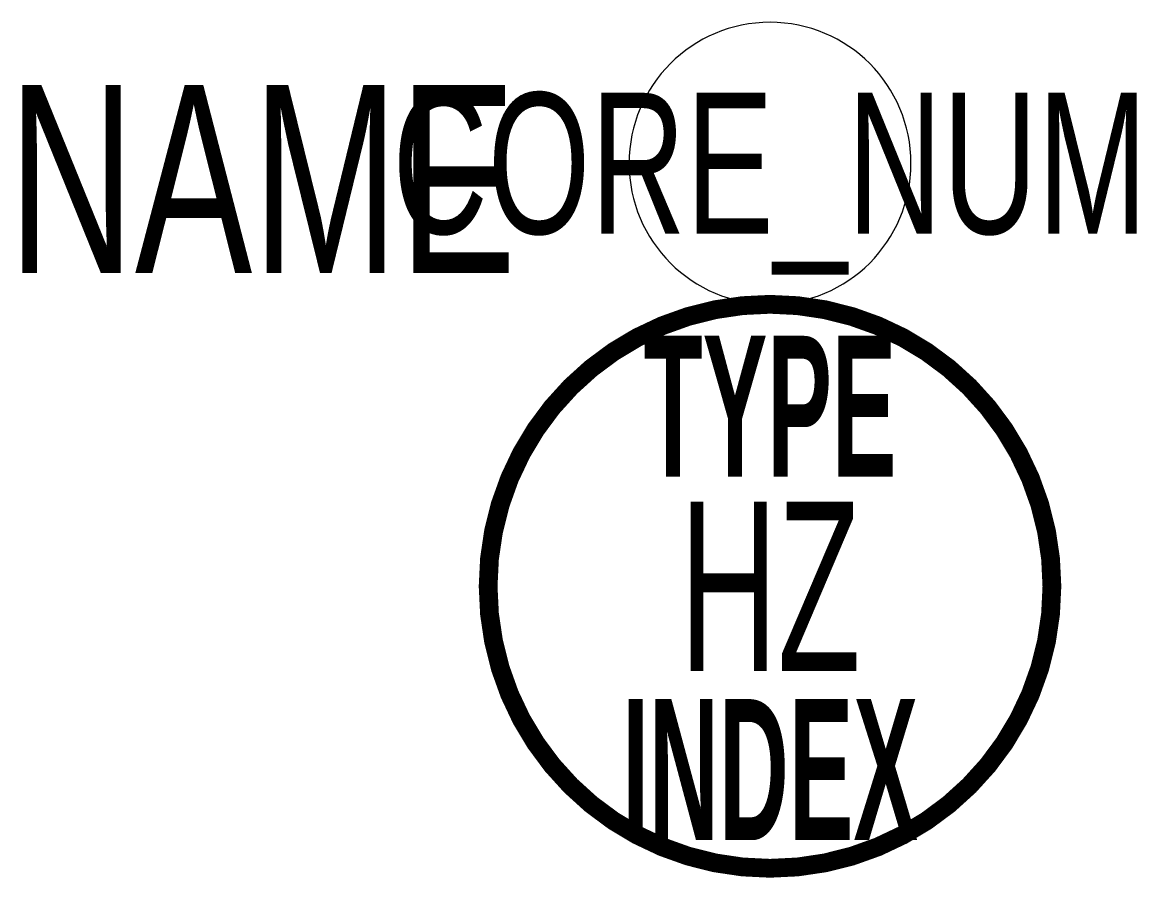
# Model space of a CAD drawing. Extents: x -8 to 3.9, y -3.1 to 6.
import ezdxf
from ezdxf.enums import TextEntityAlignment as Align

# ---------------------------------------------------------------- set-up
doc = ezdxf.new("R2010")
doc.units = 0
doc.layers.get('0').update_dxf_attribs({"linetype": 'CONTINUOUS'})
doc.styles.add('ATT_SHOW', font='swisscbo.ttf')

msp = doc.modelspace()

# ---------------------------------------------------------------- linework, layer by layer
for points in [[(-1.5, 4.5, 1), (1.5, 4.5, 1), (-1.5, 4.5, 1)], [(-1.5, 4.5, 1), (1.5, 4.5)]]:
    msp.add_lwpolyline(points, format="xyb")
at = {"const_width": 0.2}
msp.add_lwpolyline([(-3, 0, 1), (3, 0, 1), (-3, 0, 1)], format="xyb", dxfattribs=at)

# ---------------------------------------------------------------- texts
at = {"color": 7, "width": 0.7}
msp.add_attdef('NAME', text='111', height=2, dxfattribs=at).set_placement((-2.702, 3.332), align=Align.RIGHT)
msp.add_attdef('CORE_NUM', text='4', height=1.5, dxfattribs=at).set_placement((0, 4.5), align=Align.MIDDLE_CENTER)
at = {"color": 3, "style": 'ATT_SHOW', "width": 0.6}
for tag, text, p in [('TYPE', 'ZD6-D', (0, 1.915)), ('INDEX', '1/1', (0, -1.95))]:
    msp.add_attdef(tag, text=text, height=1.5, dxfattribs=at).set_placement(p, align=Align.MIDDLE_CENTER)
at = {"color": 7, "width": 0.6}
msp.add_attdef('HZ', text='HZ24', height=1.8, dxfattribs=at).set_placement((0, 0), align=Align.MIDDLE)

doc.saveas('drawing.dxf')
